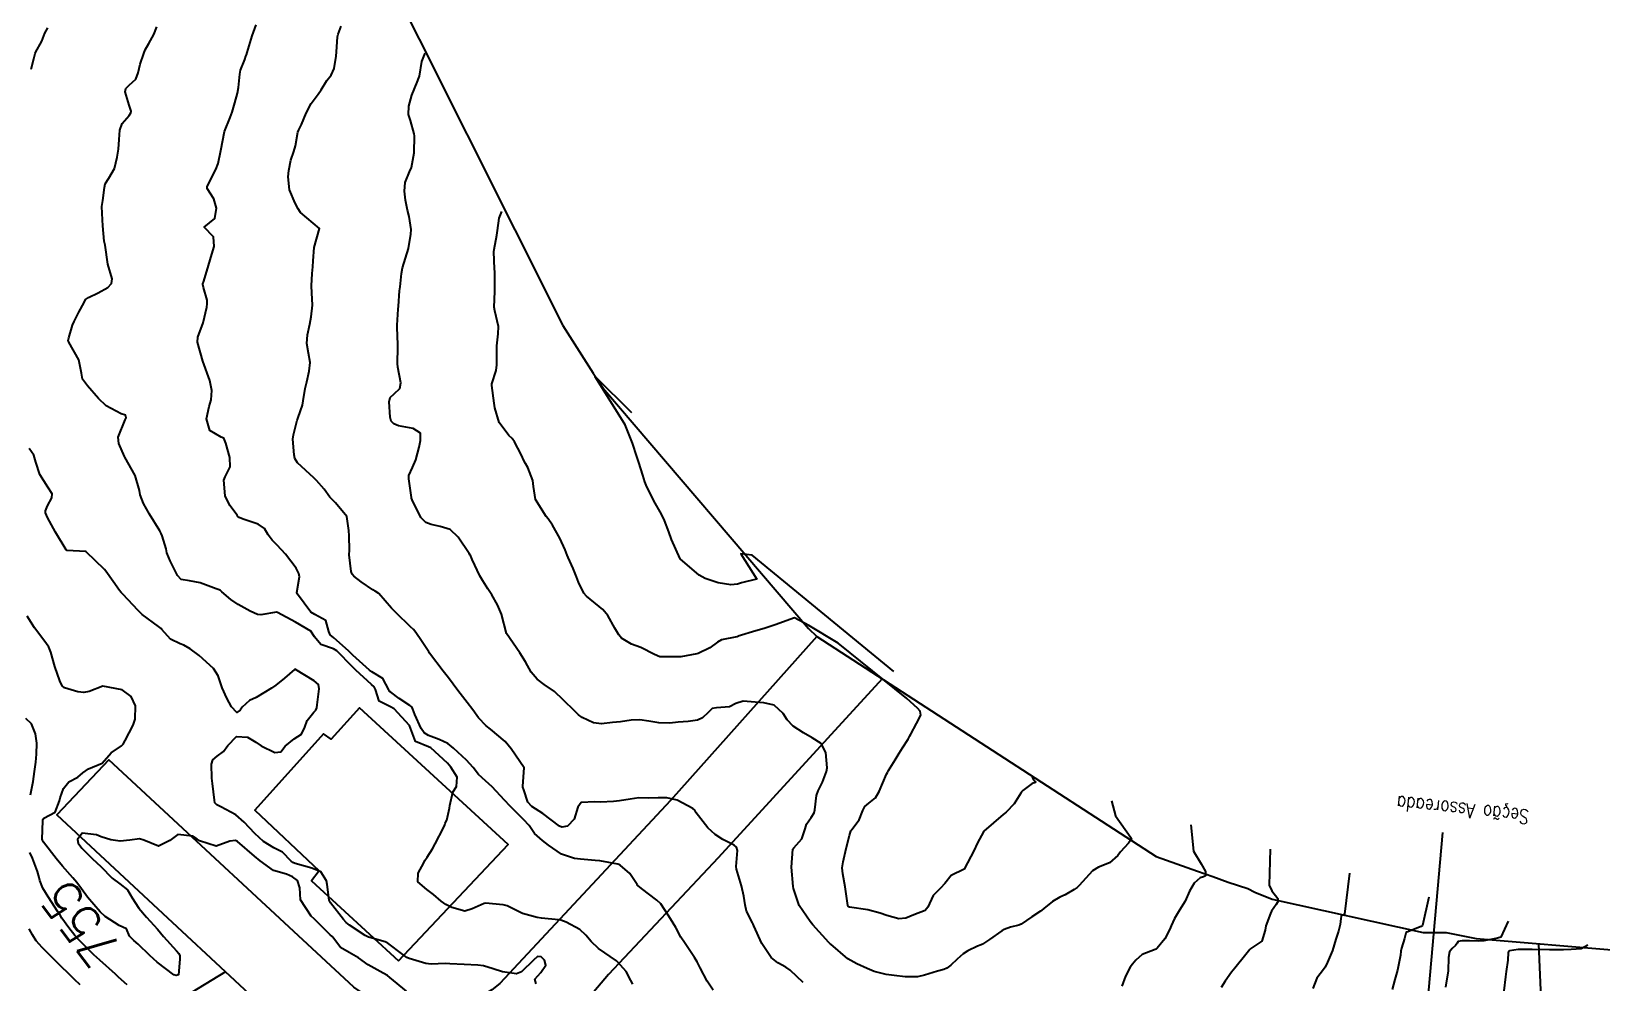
# Model space of a CAD drawing. Header units: metres. Extents: x 298520 to 308411, y 7433745 to 7450750.
# Drawn here: x 299176.5 to 299340.1, y 7449722.6 to 7449821.7 of the extents above; entities that cross this region are included whole.
import ezdxf
from ezdxf.enums import TextEntityAlignment as Align

# ---------------------------------------------------------------- set-up
doc = ezdxf.new("R2010")
doc.units = ezdxf.units.M
doc.header["$LTSCALE"] = 10
doc.linetypes.add('CONTINUO', pattern=[0])
doc.linetypes.add('DASHED', pattern=[0.75, 0.5, -0.25])
for name, color, linetype in [('Area', 45, 'Continuous'), ('Cotas', 45, 'Continuous'), ('Curvas de Nivel 1m', 11, 'Continuous'), ('Curvas de Nivel 5m', 15, 'Continuous'), ('Edificações', 30, 'Continuous'), ('TEXTO', 45, 'Continuous'), ('Vias Primárias', 230, 'Continuous'), ('Vias Secundárias', 230, 'DASHED')]:
    doc.layers.add(name, color=color, linetype=linetype)
doc.styles.add('ROMANS', font='romans', dxfattribs={"height": 0.2})
doc.styles.add('Style-STANDARD', font='STANDARD.shx')

msp = doc.modelspace()

# ---------------------------------------------------------------- linework, layer by layer
at = {"layer": 'Area'}
msp.add_polyline3d([(299211.93, 7449830.86, 759.8), (299231.88, 7449791.01, 762.68), (299235.07, 7449786.05, 762.7), (299236.06, 7449784.53, 762.82), (299236.07, 7449784.52, 762.75), (299257.52, 7449759.4, 761.47), (299258.39, 7449758.57, 767.18), (299293.74, 7449735.66, 760.93), (299298.06, 7449734.11, 759.98), (299299.67, 7449733.55, 759.84), (299301.27, 7449732.97, 759.81), (299303.29, 7449732.3, 759.43), (299304.04, 7449731.91, 759.26), (299304.04, 7449731.91, 759.27), (299305.86, 7449731.21, 759.04), (299321.57, 7449727.73, 756.83), (299323.97, 7449727.71, 756.19), (299327.1, 7449727.1, 755.53), (299342.08, 7449725.84, 754.56)], dxfattribs=at)
at = {"layer": 'Curvas de Nivel 1m', "flags": 128}
for points, elevation in [([(299176.46, 7449817.74), (299176.73, 7449818.8), (299176.87, 7449819.35), (299176.93, 7449819.48), (299177.57, 7449820.65), (299177.91, 7449821.47), (299178.2, 7449822.04)], 757), ([(299239.18, 7449722.32), (299239, 7449722.73), (299238.51, 7449723.65), (299237.61, 7449724.65), (299237.48, 7449724.75), (299235.63, 7449726.05), (299234.84, 7449726.78), (299234.29, 7449727.43), (299233.66, 7449728.04), (299232.24, 7449728.81), (299231.67, 7449729), (299231.45, 7449729.03), (299229.67, 7449729.23), (299229.21, 7449729.3), (299227.68, 7449729.71), (299226.08, 7449730.49), (299225.69, 7449730.62), (299223.82, 7449730.78), (299223.69, 7449730.76), (299222.43, 7449730.18), (299221.68, 7449729.96), (299220.33, 7449730.31), (299219.69, 7449730.64), (299219.21, 7449730.97), (299218.41, 7449731.69), (299217.7, 7449732.19), (299216.77, 7449733), (299216.81, 7449733.91), (299217.4, 7449734.99), (299217.52, 7449735.21), (299217.74, 7449735.56), (299218.3, 7449736.44), (299218.6, 7449736.98), (299219.44, 7449738.63), (299219.58, 7449738.96), (299219.64, 7449739.11), (299219.79, 7449739.44), (299220.07, 7449740.69), (299220.1, 7449740.96), (299220.43, 7449742.35), (299220.81, 7449742.95), (299220.87, 7449743.92), (299220.23, 7449744.96), (299219.86, 7449745.36), (299218.15, 7449746.98), (299217.88, 7449747.08), (299216.52, 7449747.63), (299216.02, 7449749.01), (299215.91, 7449749.3), (299214.32, 7449751.03), (299213.94, 7449751.25), (299212.74, 7449751.84), (299212.35, 7449753.05), (299212.24, 7449753.34), (299211.96, 7449753.59), (299210.33, 7449755.08), (299209.98, 7449755.43), (299208.32, 7449757.1), (299208, 7449757.28), (299206.65, 7449757.76), (299206.02, 7449758.55), (299205.62, 7449759.13), (299204.03, 7449760.08), (299202.14, 7449761.08), (299202.05, 7449761.1), (299200.41, 7449760.83), (299200.05, 7449760.87), (299199.31, 7449761.21), (299198.06, 7449761.93), (299197.29, 7449762.45), (299196.33, 7449763.25), (299196.2, 7449763.37), (299196.07, 7449763.46), (299195.77, 7449763.56), (299194.08, 7449764.16), (299192.99, 7449764.37), (299192.09, 7449764.51), (299191.73, 7449764.93), (299191.55, 7449765.3), (299190.95, 7449766.47), (299190.62, 7449767.31), (299190.53, 7449767.72), (299190.14, 7449769.07), (299190.03, 7449769.32), (299189.88, 7449769.58), (299188.82, 7449771.33), (299188.18, 7449772.43), (299187.83, 7449773.34), (299187.75, 7449773.79), (299187.32, 7449775.35), (299186.24, 7449777.27), (299186.19, 7449777.36), (299185.6, 7449778.71), (299185.55, 7449779.37), (299186.28, 7449781.17), (299186.35, 7449781.29), (299186.37, 7449781.36), (299186.29, 7449781.64), (299185.86, 7449781.8), (299184.3, 7449782.62), (299183.5, 7449783.4), (299182.33, 7449784.7), (299181.83, 7449785.42), (299181.71, 7449786.05), (299181.43, 7449787.42), (299180.38, 7449789.25), (299180.32, 7449789.37), (299180.31, 7449789.43), (299180.39, 7449789.73), (299180.79, 7449791.04), (299180.94, 7449791.42), (299181.45, 7449792.39), (299181.99, 7449793.41), (299182.14, 7449793.7), (299182.44, 7449793.92), (299183.44, 7449794.41), (299184.45, 7449794.98), (299184.83, 7449795.38), (299184.93, 7449795.86), (299184.47, 7449797.39), (299184.17, 7449799.39), (299184.09, 7449799.81), (299183.93, 7449801.4), (299183.9, 7449802.02), (299183.85, 7449803.4), (299183.93, 7449804.03), (299184.12, 7449805.39), (299184.2, 7449805.77), (299184.58, 7449806.35), (299185.15, 7449807.38), (299185.44, 7449808.54), (299185.58, 7449809.38), (299185.65, 7449810.39), (299185.71, 7449811.37), (299185.96, 7449812.06), (299186.67, 7449812.89), (299186.86, 7449813.17), (299186.88, 7449813.36), (299186.68, 7449813.99), (299186.28, 7449815.36), (299186.35, 7449815.71), (299186.7, 7449816.05), (299187.37, 7449816.69), (299187.62, 7449817.35), (299187.83, 7449818.25), (299188.2, 7449819.35), (299188.36, 7449819.73), (299188.75, 7449820.39), (299189.27, 7449821.33), (299189.58, 7449822.14)], 758), ([(299247.58, 7449721.7), (299246.95, 7449722.64), (299246.21, 7449724.04), (299245.9, 7449724.65), (299245.62, 7449725.11), (299244.57, 7449726.67), (299244.21, 7449727.23), (299243.66, 7449728.24), (299243.41, 7449728.68), (299242.96, 7449729.41), (299242.12, 7449730.7), (299241.7, 7449731.1), (299240.1, 7449732.32), (299239.71, 7449732.63), (299239.66, 7449732.67), (299239.63, 7449732.72), (299238.87, 7449733.88), (299237.87, 7449734.75), (299237.73, 7449734.82), (299237.63, 7449734.85), (299235.74, 7449735.18), (299235.28, 7449735.24), (299233.74, 7449735.37), (299233.12, 7449735.43), (299231.75, 7449735.9), (299230.39, 7449736.83), (299229.77, 7449737.31), (299228.95, 7449738.03), (299228.37, 7449738.86), (299227.79, 7449739.49), (299226.4, 7449740.88), (299225.82, 7449741.52), (299224.53, 7449742.9), (299223.84, 7449743.54), (299223.12, 7449744.2), (299222.55, 7449744.93), (299221.86, 7449745.69), (299220.5, 7449746.95), (299219.89, 7449747.44), (299219.01, 7449747.85), (299217.9, 7449748.25), (299217.43, 7449748.52), (299217.14, 7449748.99), (299216.47, 7449750.46), (299216.26, 7449751.01), (299216.16, 7449751.24), (299215.94, 7449751.4), (299214.85, 7449752.11), (299213.95, 7449752.76), (299213.8, 7449752.88), (299213.74, 7449753.03), (299213.13, 7449754.2), (299211.97, 7449754.91), (299211.74, 7449755.06), (299210, 7449756.64), (299209.54, 7449757.08), (299208.02, 7449758.45), (299207.65, 7449758.74), (299207.5, 7449759.11), (299207.18, 7449760.26), (299206.04, 7449760.88), (299205.62, 7449761.13), (299204.23, 7449762.99), (299204.16, 7449763.15), (299204.44, 7449764.8), (299204.38, 7449765.15), (299204.1, 7449765.7), (299203, 7449767.16), (299202.13, 7449768.11), (299201.59, 7449768.63), (299201.19, 7449769.18), (299200.79, 7449769.83), (299200.15, 7449770.29), (299198.58, 7449770.8), (299198.16, 7449770.98), (299198.03, 7449771.09), (299197.93, 7449771.22), (299197.19, 7449772.22), (299196.68, 7449773.24), (299196.55, 7449774.89), (299196.68, 7449775.24), (299197.2, 7449776.26), (299197.19, 7449777.23), (299196.75, 7449778.74), (299196.54, 7449779.24), (299196.26, 7449779.37), (299195.08, 7449780.07), (299194.75, 7449781.26), (299195.01, 7449782.55), (299195.24, 7449783.26), (299195.31, 7449784.24), (299195.09, 7449785.26), (299194.36, 7449787.27), (299193.82, 7449789.28), (299193.86, 7449789.8), (299194.4, 7449791.27), (299194.77, 7449792.92), (299194.82, 7449793.26), (299194.82, 7449793.64), (299194.45, 7449794.95), (299194.37, 7449795.27), (299194.37, 7449795.35), (299194.46, 7449795.61), (299194.96, 7449797.26), (299195.32, 7449798.43), (299195.55, 7449799.25), (299195.49, 7449800.24), (299194.52, 7449801.27), (299195.63, 7449802.17), (299195.8, 7449803.25), (299195.51, 7449804.2), (299194.81, 7449805.27), (299194.81, 7449805.5), (299195.73, 7449807.25), (299195.96, 7449807.89), (299196.24, 7449809.25), (299196.64, 7449811.24), (299197.22, 7449812.68), (299197.43, 7449813.23), (299197.69, 7449814.22), (299197.98, 7449815.23), (299198.1, 7449815.83), (299198.21, 7449817.22), (299198.3, 7449817.64), (299198.74, 7449818.75), (299198.86, 7449819.09), (299198.91, 7449819.22), (299198.99, 7449819.46), (299199.52, 7449821.21), (299199.93, 7449822.36)], 759), ([(299289.11, 7449741.44), (299289.51, 7449739.89), (299291.1, 7449737.63), (299291.17, 7449737.52), (299291.16, 7449737.42), (299290.86, 7449737.02), (299290.04, 7449736.13), (299289.75, 7449735.76), (299288.89, 7449734.99), (299287.74, 7449734.53), (299287.13, 7449734.16), (299285.72, 7449732.62), (299285.5, 7449732.4), (299285.19, 7449732.19), (299284.25, 7449731.65), (299283.7, 7449731.39), (299282.94, 7449730.96), (299282.03, 7449730.22), (299281.84, 7449730.06), (299281.68, 7449729.94), (299280.8, 7449729.36), (299279.67, 7449728.6), (299279.43, 7449728.49), (299278.58, 7449728.26), (299277.9, 7449728.03), (299277.66, 7449727.9), (299276.36, 7449727), (299275.65, 7449726.52), (299275.5, 7449726.45), (299275.13, 7449726.31), (299274.13, 7449725.82), (299273.63, 7449725.51), (299273, 7449724.95), (299272.34, 7449724.33), (299271.94, 7449724), (299271.61, 7449723.87), (299270.94, 7449723.69), (299269.6, 7449723.26), (299268.86, 7449723.11), (299267.6, 7449723.11), (299266.42, 7449723.23), (299265.6, 7449723.33), (299264.36, 7449723.67), (299263.61, 7449723.98), (299262.53, 7449724.45), (299261.62, 7449724.99), (299259.85, 7449726.49), (299259.74, 7449726.58), (299259.64, 7449726.67), (299257.97, 7449728.51), (299257.67, 7449728.85), (299256.52, 7449730.52), (299255.93, 7449732.31), (299255.9, 7449732.53), (299255.73, 7449734.53), (299255.89, 7449736.4), (299255.97, 7449736.53), (299256.81, 7449737.48), (299257.16, 7449738.52), (299257.29, 7449739.01), (299257.79, 7449739.72), (299258.1, 7449740.21), (299258.18, 7449740.51), (299258.33, 7449742), (299258.5, 7449742.5), (299258.96, 7449743.38), (299259.39, 7449744.49), (299259.46, 7449744.89), (299259.31, 7449746.5), (299258.82, 7449747.43), (299257.9, 7449748.03), (299256.98, 7449748.52), (299255.91, 7449749.24), (299255.27, 7449749.89), (299254.86, 7449750.55), (299253.94, 7449751.43), (299252.84, 7449751.67), (299251.94, 7449751.72), (299250.68, 7449751.85), (299249.94, 7449751.59), (299249.28, 7449751.26), (299247.93, 7449751.15), (299247.48, 7449751.08), (299247.03, 7449750.64), (299246.47, 7449750.1), (299245.92, 7449749.87), (299244.96, 7449749.71), (299243.91, 7449749.64), (299243.05, 7449749.55), (299241.91, 7449749.57), (299240.87, 7449749.75), (299239.91, 7449749.89), (299239.02, 7449749.84), (299237.91, 7449749.7), (299237.07, 7449749.6), (299235.91, 7449749.47), (299235.1, 7449749.59), (299233.92, 7449750.12), (299233.53, 7449750.41), (299233.15, 7449750.8), (299231.94, 7449751.99), (299231.02, 7449752.83), (299229.96, 7449753.59), (299229.23, 7449754.12), (299228.61, 7449754.86), (299227.99, 7449755.93), (299227.4, 7449756.88), (299226.02, 7449758.89), (299225.5, 7449760.9), (299225.09, 7449761.87), (299224.5, 7449762.91), (299224.08, 7449763.54), (299223.54, 7449764.37), (299223.24, 7449764.92), (299222.45, 7449766.61), (299222.29, 7449766.94), (299222.23, 7449767.05), (299222.13, 7449767.23), (299220.99, 7449768.95), (299220.15, 7449769.74), (299219.09, 7449770.04), (299218.16, 7449770.25), (299217.63, 7449770.46), (299217.09, 7449771), (299216.19, 7449772.83), (299216.13, 7449773.01), (299216.12, 7449773.08), (299215.84, 7449775.01), (299215.85, 7449775.38), (299216.22, 7449776.2), (299216.58, 7449777), (299216.93, 7449778.33), (299217.07, 7449779), (299217.04, 7449779.77), (299216.28, 7449780.26), (299214.75, 7449780.55), (299214.28, 7449780.76), (299214, 7449781.03), (299213.89, 7449781.43), (299213.79, 7449783.04), (299213.88, 7449783.48), (299214.32, 7449783.88), (299214.91, 7449784.44), (299214.99, 7449785.02), (299214.7, 7449786.67), (299214.67, 7449787.03), (299214.68, 7449788.73), (299214.68, 7449789.03), (299214.62, 7449790.81), (299214.62, 7449791.03), (299214.74, 7449792.71), (299214.75, 7449793.03), (299214.87, 7449794.61), (299214.93, 7449795.03), (299215.08, 7449796.42), (299215.17, 7449797.02), (299215.5, 7449798.01), (299215.81, 7449799.02), (299216.05, 7449800.54), (299216.07, 7449801.01), (299215.88, 7449802.35), (299215.7, 7449803.01), (299215.5, 7449804.07), (299215.4, 7449805.02), (299215.47, 7449805.91), (299215.91, 7449807.01), (299216.12, 7449807.49), (299216.41, 7449809), (299216.43, 7449810.79), (299216.41, 7449811), (299216.02, 7449812.37), (299215.79, 7449813.01), (299215.83, 7449813.86), (299216.17, 7449815.01), (299216.71, 7449816.38), (299216.9, 7449816.81), (299216.94, 7449817), (299217.19, 7449818.54), (299217.54, 7449819.39)], 761), ([(299280.84, 7449743.95), (299280.89, 7449743.78), (299281.13, 7449743.47), (299281.16, 7449743.36), (299280.81, 7449743.26), (299279.84, 7449742.52), (299279.72, 7449742.37), (299279.65, 7449742.25), (299278.95, 7449741.12), (299278.13, 7449740.27), (299277.94, 7449740.13), (299277.8, 7449740.02), (299275.78, 7449738.3), (299275.08, 7449737), (299274.79, 7449736.31), (299274.44, 7449735.63), (299273.73, 7449734.32), (299272.39, 7449733.67), (299271.72, 7449732.83), (299271.26, 7449732.35), (299270.49, 7449731.57), (299269.96, 7449730.37), (299269.68, 7449730), (299268.48, 7449729.57), (299267.67, 7449729.23), (299266.92, 7449729.15), (299265.67, 7449729.49), (299264.98, 7449729.73), (299263.68, 7449730.08), (299261.78, 7449730.37), (299261.68, 7449730.39), (299261.65, 7449730.42), (299261.63, 7449730.46), (299261.62, 7449730.53), (299261.33, 7449732.47), (299261.08, 7449733.82), (299261.02, 7449734.47), (299261.12, 7449735.09), (299261.45, 7449736.46), (299261.78, 7449737.83), (299261.92, 7449738.32), (299262.02, 7449738.46), (299262.79, 7449739.46), (299263.17, 7449740.45), (299263.39, 7449740.86), (299263.81, 7449741.21), (299264.48, 7449741.77), (299264.87, 7449742.42), (299265.65, 7449744.22), (299265.74, 7449744.41), (299265.85, 7449744.6), (299266.55, 7449745.72), (299266.97, 7449746.4), (299267.32, 7449746.96), (299267.9, 7449747.89), (299268.08, 7449748.21), (299268.17, 7449748.39), (299268.78, 7449749.51), (299269.2, 7449750.38), (299269.13, 7449750.78), (299268.86, 7449751.1), (299267.76, 7449752.11), (299260.6, 7449757.89), (299257.54, 7449759.72), (299256.04, 7449760.53), (299254.04, 7449759.78), (299252.87, 7449759.41), (299252.03, 7449759.18), (299250.17, 7449758.6), (299250.06, 7449758.56), (299250.02, 7449758.55), (299248.42, 7449758.22), (299248.01, 7449758), (299247.23, 7449757.41), (299246, 7449756.82), (299245.88, 7449756.78), (299245.3, 7449756.66), (299244.2, 7449756.47), (299244, 7449756.46), (299242.25, 7449756.45), (299242, 7449756.47), (299241.44, 7449756.71), (299240.01, 7449757.42), (299239.07, 7449757.79), (299238.02, 7449758.39), (299237.72, 7449758.75), (299237.33, 7449759.46), (299236.58, 7449760.76), (299236.05, 7449761.39), (299234.35, 7449762.79), (299234.08, 7449763.09), (299233.54, 7449764.25), (299233.32, 7449764.8), (299232.96, 7449765.67), (299232.45, 7449766.82), (299232.36, 7449767.05), (299232.13, 7449767.62), (299231.57, 7449768.83), (299230.81, 7449770.18), (299230.38, 7449770.84), (299230.17, 7449771.1), (299229.03, 7449772.85), (299228.84, 7449774.22), (299228.77, 7449774.85), (299228.23, 7449776.2), (299227.99, 7449776.62), (299227.86, 7449776.87), (299227.55, 7449777.57), (299226.86, 7449778.88), (299226.6, 7449779.22), (299226.27, 7449779.54), (299225.25, 7449780.9), (299224.8, 7449782.41), (299224.74, 7449782.91), (299224.5, 7449784.74), (299224.51, 7449784.91), (299224.93, 7449786.32), (299225.03, 7449786.9), (299225.03, 7449788.25), (299225.03, 7449788.9), (299225.16, 7449790.13), (299225.2, 7449790.9), (299224.81, 7449792.53), (299224.74, 7449792.91), (299224.79, 7449794.56), (299224.79, 7449794.91), (299224.79, 7449796.59), (299224.78, 7449796.91), (299224.71, 7449798.7), (299224.72, 7449798.91), (299225, 7449800.43), (299225.07, 7449800.9), (299225.25, 7449802.18), (299225.55, 7449802.9)], 762), ([(299266.39, 7449754.92), (299251.65, 7449767.06), (299250.46, 7449767.19), (299252.11, 7449764.56), (299252.09, 7449764.54), (299250.52, 7449764.17), (299250.09, 7449764.05), (299249.42, 7449763.95), (299248.09, 7449764.19), (299246.73, 7449764.64), (299246.1, 7449764.98), (299244.11, 7449766.67), (299243.24, 7449768.68), (299242.95, 7449769.49), (299242.51, 7449770.69), (299242.17, 7449771.32), (299241.37, 7449772.71), (299240.58, 7449774.34), (299240.44, 7449774.72), (299240.22, 7449775.41), (299239.82, 7449776.72), (299239.62, 7449777.35), (299239.16, 7449778.73), (299238.38, 7449780.64), (299235.67, 7449784.99), (299235.25, 7449785.64), (299235.26, 7449785.68), (299239.06, 7449781.93)], 763), ([(299229.1, 7449722.36), (299228.99, 7449722.85), (299229.6, 7449723.56), (299230.14, 7449724.31), (299230, 7449724.84), (299229.62, 7449725.18), (299229.25, 7449725.21), (299228.84, 7449724.85), (299227.6, 7449723.63), (299227.05, 7449723.42), (299225.6, 7449723.63), (299224.63, 7449723.94), (299223.61, 7449724.25), (299223.02, 7449724.33), (299221.61, 7449724.38), (299220.11, 7449724.46), (299219.62, 7449724.47), (299218.18, 7449724.42), (299217.62, 7449724.48), (299215.89, 7449725.01), (299215.62, 7449725.12), (299215.23, 7449725.41), (299213.64, 7449726.62), (299213.36, 7449726.75), (299212.26, 7449727.05), (299211.77, 7449727.19), (299211.64, 7449727.23), (299211.3, 7449727.41), (299209.66, 7449728.49), (299209.32, 7449728.75), (299209.02, 7449729.09), (299207.69, 7449730.82), (299207.55, 7449731.1), (299207.32, 7449732.72), (299207.26, 7449733.11), (299206.66, 7449734.05), (299205.73, 7449734.43), (299203.98, 7449734.91), (299203.74, 7449735.01), (299203.58, 7449735.15), (299202.67, 7449736.09), (299201.76, 7449736.54), (299200.68, 7449737.19), (299199.77, 7449738.04), (299198.67, 7449739.21), (299197.79, 7449739.98), (299196.24, 7449740.81), (299195.81, 7449741.03), (299195.63, 7449741.25), (299195.57, 7449741.5), (299195.37, 7449743.25), (299195.29, 7449743.8), (299195.28, 7449745.26), (299195.4, 7449745.72), (299195.87, 7449746.12), (299196.52, 7449746.59), (299196.97, 7449747.23), (299197.89, 7449748.16), (299199.01, 7449748.09), (299199.89, 7449747.56), (299200.44, 7449747.19), (299201.87, 7449746.48), (299202.48, 7449746.57), (299202.95, 7449747.16), (299203.89, 7449747.9), (299204.66, 7449748.38), (299205.01, 7449749.14), (299205.23, 7449749.82), (299205.93, 7449750.68), (299206.16, 7449750.9), (299206.24, 7449751.13), (299206.27, 7449751.46), (299206.5, 7449753.12), (299206.41, 7449753.57), (299205.96, 7449753.96), (299204.02, 7449755.15), (299203.97, 7449755.17), (299203.95, 7449755.17), (299203.93, 7449755.15), (299202.87, 7449754.25), (299201.96, 7449753.51), (299201.54, 7449753.18), (299199.94, 7449752.23), (299199.24, 7449751.91), (299198.46, 7449751.21), (299198.25, 7449750.9), (299197.92, 7449750.65), (299197.36, 7449751.23), (299196.86, 7449752.15), (299196.37, 7449753.24), (299196.26, 7449753.55), (299195.97, 7449754.49), (299195.48, 7449755.25), (299193.99, 7449756.61), (299193.04, 7449757.28), (299192.39, 7449757.67), (299192.01, 7449757.83), (299191.01, 7449758.3), (299190.09, 7449759.32), (299190.02, 7449759.4), (299189.73, 7449759.62), (299188.05, 7449760.89), (299187.6, 7449761.34), (299186.07, 7449762.95), (299185.86, 7449763.15), (299185.68, 7449763.37), (299185.03, 7449764.32), (299184.24, 7449765.39), (299184.1, 7449765.55), (299182.2, 7449767.41), (299182.12, 7449767.45), (299180.23, 7449767.54), (299180.12, 7449767.6), (299179, 7449769.45), (299178.17, 7449770.97), (299177.96, 7449771.46), (299177.95, 7449771.68), (299178.18, 7449772.2), (299178.62, 7449773.02), (299178.65, 7449773.46), (299178.2, 7449774.15), (299177.38, 7449775.47), (299176.96, 7449776.75), (299176.73, 7449777.48), (299176.25, 7449778.19)], 757), ([(299215.58, 7449721.6), (299213.85, 7449723.03), (299213.6, 7449723.23), (299213.15, 7449723.49), (299211.61, 7449724.34), (299210.6, 7449725.07), (299209.63, 7449725.63), (299208.71, 7449726.17), (299208.03, 7449727.1), (299207.84, 7449727.3), (299207.65, 7449727.47), (299205.96, 7449729.13), (299205.67, 7449729.42), (299204.53, 7449731.14), (299204.48, 7449732.36), (299204.23, 7449733.14), (299203.72, 7449733.53), (299203.07, 7449733.81), (299201.73, 7449734.18), (299200.33, 7449735.19), (299199.75, 7449735.68), (299197.97, 7449737.22), (299197.76, 7449737.32), (299197.17, 7449737.23), (299195.76, 7449736.71), (299194.02, 7449737.27), (299193.76, 7449737.44), (299193.28, 7449737.76), (299191.77, 7449737.92), (299190.91, 7449737.3), (299189.76, 7449736.72), (299188.21, 7449737.34), (299187.76, 7449737.49), (299186.76, 7449737.36), (299185.76, 7449737.23), (299184.76, 7449737.38), (299183.77, 7449737.7), (299183.27, 7449737.9), (299181.77, 7449738.06), (299181.31, 7449737.42), (299181.38, 7449737.03), (299181.75, 7449736.5), (299182.86, 7449735.4), (299183.73, 7449734.61), (299184.93, 7449733.38), (299185.71, 7449732.78), (299186.52, 7449732.18), (299187.01, 7449731.35), (299187.68, 7449730.24), (299188.49, 7449729.33), (299189.65, 7449728.06), (299190.28, 7449727.31), (299191.63, 7449725.8), (299191.86, 7449725.53), (299191.95, 7449725.3), (299191.98, 7449724.93), (299191.83, 7449723.3), (299191.59, 7449723.25), (299191.33, 7449723.3), (299189.61, 7449724.62), (299188.85, 7449725.33), (299187.63, 7449726.49), (299187.16, 7449726.87), (299186.73, 7449727.35), (299186.39, 7449728.1), (299185.65, 7449728.45), (299184.17, 7449729.38), (299183.67, 7449729.88), (299182.35, 7449731.4), (299181.7, 7449732.26), (299181.22, 7449732.93), (299180.82, 7449733.42), (299179.73, 7449734.63), (299179.06, 7449735.45), (299177.76, 7449737.13), (299177.64, 7449737.34), (299177.61, 7449737.46), (299177.69, 7449739.37), (299177.7, 7449739.46), (299177.72, 7449739.52), (299177.79, 7449739.65), (299178.98, 7449740.26), (299179.42, 7449741.44), (299179.5, 7449741.76), (299179.83, 7449742.72), (299180.41, 7449743.43), (299181.33, 7449743.92), (299181.85, 7449744.35), (299182.45, 7449744.8), (299183.86, 7449745.39), (299184.81, 7449746.45), (299185.88, 7449747.19), (299186.06, 7449747.37), (299186.28, 7449747.75), (299187.1, 7449749.35), (299187.31, 7449749.95), (299187.36, 7449751.35), (299186.91, 7449752.32), (299185.95, 7449753.02), (299183.95, 7449753.39), (299182.52, 7449752.83), (299181.95, 7449752.73), (299181.34, 7449752.81), (299179.95, 7449753.22), (299179.69, 7449753.44), (299179.46, 7449753.95), (299178.93, 7449755.45), (299178.52, 7449756.93), (299178.32, 7449757.46), (299178.01, 7449757.93), (299176.83, 7449759.47), (299176.04, 7449760.69)], 756), ([(299305.65, 7449736.42), (299305.54, 7449732.64), (299305.82, 7449732.08), (299306.42, 7449731.25), (299306.47, 7449731), (299306.25, 7449730.65), (299305.78, 7449729.94), (299305.68, 7449729.71), (299305.19, 7449728.42), (299305.1, 7449727.95), (299304.77, 7449726.82), (299303.63, 7449726.06), (299303.57, 7449726.02), (299303.52, 7449725.96), (299303.1, 7449725.44), (299301.94, 7449723.99), (299301.61, 7449723.58), (299300.93, 7449722.66), (299300.54, 7449722)], 759), ([(299313.92, 7449733.91), (299313.39, 7449729.62), (299313.37, 7449729.61), (299313.12, 7449729.49), (299313.05, 7449729.4), (299313.01, 7449729.18), (299312.95, 7449728.57), (299312.76, 7449727.85), (299312.49, 7449727.01), (299312.14, 7449725.86), (299311.62, 7449724.61), (299311.37, 7449724.12), (299311.19, 7449723.87), (299310.51, 7449722.97), (299310.08, 7449721.89)], 758), ([(299322.19, 7449731.41), (299321.51, 7449728.44), (299321.39, 7449728.36), (299319.9, 7449727.74), (299319.87, 7449727.74), (299319.85, 7449727.74), (299319.83, 7449727.74), (299319.8, 7449727.7), (299319.79, 7449727.64), (299319.65, 7449727.09), (299319.33, 7449726.08), (299319.26, 7449725.78), (299319.21, 7449725.36), (299318.9, 7449723.78), (299318.63, 7449722.82), (299318.35, 7449721.79)], 757), ([(299330.46, 7449728.9), (299329.67, 7449727.25), (299329.33, 7449727.13), (299327.9, 7449726.85), (299327.31, 7449726.83), (299326.4, 7449726.85), (299325.66, 7449726.84), (299325.25, 7449726.77), (299325.13, 7449726.61), (299324.96, 7449726.38), (299324.6, 7449726.06), (299324.34, 7449725.71), (299324.23, 7449725.11), (299324.2, 7449723.71), (299323.9, 7449722.03)], 756), ([(299181.58, 7449722.27), (299180.99, 7449722.82), (299180.36, 7449723.43), (299179.6, 7449724.17), (299178.32, 7449725.45), (299177.63, 7449726.15), (299177, 7449726.84), (299176.59, 7449727.48), (299176.27, 7449728.11)], 754)]:
    msp.add_lwpolyline(points, dxfattribs=dict(at, elevation=elevation))
at = {"layer": 'Curvas de Nivel 5m', "flags": 128}
for points, elevation in [([(299256.94, 7449722.52), (299255.61, 7449723.78), (299255.16, 7449724.09), (299254.32, 7449724.55), (299253.62, 7449725.13), (299252.64, 7449726.57), (299251.81, 7449728.43), (299251.74, 7449728.58), (299251.66, 7449728.72), (299251.03, 7449729.94), (299250.89, 7449730.59), (299250.76, 7449731.52), (299250.53, 7449732.59), (299250.01, 7449734.31), (299249.97, 7449734.6), (299250.1, 7449736.26), (299250.01, 7449736.6), (299249.77, 7449736.84), (299248.56, 7449737.41), (299247.78, 7449737.92), (299247.02, 7449738.64), (299245.8, 7449740.21), (299245.64, 7449740.49), (299245.46, 7449740.66), (299243.82, 7449741.51), (299242.75, 7449741.76), (299241.82, 7449741.75), (299240.79, 7449741.74), (299239.82, 7449741.75), (299238.93, 7449741.62), (299237.81, 7449741.43), (299237.18, 7449741.39), (299235.81, 7449741.32), (299235.24, 7449741.35), (299233.82, 7449741.27), (299233.45, 7449740.8), (299233.06, 7449739.53), (299232.39, 7449738.81), (299231.78, 7449738.71), (299231.55, 7449738.82), (299229.8, 7449740.11), (299228.67, 7449740.86), (299228.26, 7449741.31), (299227.83, 7449742.61), (299227.74, 7449742.87), (299227.73, 7449742.97), (299227.85, 7449744.87), (299226.52, 7449746.88), (299225.89, 7449747.63), (299224.37, 7449748.91), (299223.91, 7449749.27), (299223.09, 7449750.09), (299222.5, 7449750.93), (299221.93, 7449751.71), (299220.96, 7449752.95), (299219.97, 7449754.28), (299219.43, 7449754.97), (299218, 7449756.85), (299217.92, 7449756.98), (299217.16, 7449758.14), (299216.56, 7449759), (299216.32, 7449759.3), (299216.03, 7449759.59), (299214.52, 7449761.03), (299214.05, 7449761.55), (299212.7, 7449763.05), (299212.32, 7449763.31), (299212.08, 7449763.45), (299210.88, 7449764.28), (299210.09, 7449764.88), (299209.92, 7449765.08), (299209.84, 7449765.34), (299209.63, 7449767.08), (299209.64, 7449767.58), (299209.61, 7449769.09), (299209.59, 7449769.64), (299209.39, 7449771.09), (299208.18, 7449772.5), (299207.6, 7449773.11), (299207.01, 7449773.93), (299206.21, 7449774.86), (299205.92, 7449775.13), (299204.24, 7449776.69), (299203.96, 7449777.15), (299203.88, 7449777.52), (299203.76, 7449779.16), (299203.8, 7449779.62), (299204.21, 7449781.15), (299204.22, 7449781.21), (299204.29, 7449781.41), (299204.75, 7449782.7), (299204.84, 7449783.14), (299205.03, 7449784.43), (299205.19, 7449785.14), (299205.46, 7449786.25), (299205.54, 7449787.13), (299205.37, 7449788.13), (299205.21, 7449789.14), (299205.29, 7449790.03), (299205.51, 7449791.13), (299205.66, 7449791.89), (299205.81, 7449793.13), (299205.74, 7449794.42), (299205.68, 7449795.13), (299205.76, 7449796.43), (299205.84, 7449797.13), (299205.86, 7449797.75), (299205.96, 7449799.13), (299206.52, 7449801.12), (299204.55, 7449802.8), (299204.29, 7449803.15), (299203.98, 7449803.74), (299203.39, 7449805.16), (299203.26, 7449806.49), (299203.34, 7449807.16), (299203.54, 7449808.23), (299203.86, 7449809.16), (299204.04, 7449809.74), (299204.28, 7449811.15), (299204.39, 7449811.41), (299204.65, 7449811.95), (299205.15, 7449813.14), (299205.67, 7449814.14), (299206.39, 7449815.12), (299206.7, 7449815.58), (299207.29, 7449816.53), (299207.73, 7449817.11), (299208.04, 7449817.79), (299208.25, 7449819.1), (299208.31, 7449819.54), (299208.42, 7449821.1), (299208.47, 7449821.39), (299208.77, 7449822.22)], 760), ([(299176.41, 7449742.08), (299176.68, 7449743.47), (299176.83, 7449744.49), (299176.97, 7449745.47), (299177.03, 7449746.31), (299177.05, 7449747.47), (299176.92, 7449748.44), (299176.5, 7449749.47), (299175.91, 7449750.04)], 755), ([(299297.38, 7449738.93), (299297.65, 7449736.21), (299298.43, 7449734.87), (299298.9, 7449734.09), (299298.89, 7449733.63), (299298.68, 7449733.54), (299298.33, 7449733.42), (299297.72, 7449732.88), (299297.23, 7449732.04), (299296.76, 7449730.98), (299296.2, 7449730.05), (299295.67, 7449729.18), (299295.33, 7449728.4), (299295.18, 7449728.06), (299294.66, 7449727.06), (299293.84, 7449726.08), (299293.74, 7449725.98), (299293.64, 7449725.94), (299292.3, 7449725.44), (299291.62, 7449724.85), (299291.3, 7449724.43), (299291.04, 7449724.12), (299290.55, 7449723.18), (299290.17, 7449722.12)], 760), ([(299186.48, 7449722.26), (299185.59, 7449723.07), (299185.25, 7449723.37), (299183.61, 7449724.83), (299183, 7449725.4), (299181.64, 7449726.75), (299181.31, 7449727.09), (299181.02, 7449727.42), (299180.41, 7449728.19), (299179.66, 7449729.21), (299179.51, 7449729.44), (299179.24, 7449729.88), (299178.24, 7449731.45), (299177.7, 7449732.35), (299177.37, 7449733.13), (299177.29, 7449733.47), (299177.12, 7449734.07), (299176.61, 7449735.48), (299176.34, 7449736.07)], 755), ([(299338.74, 7449726.39), (299338.06, 7449726.03), (299337, 7449725.94), (299336.21, 7449725.91), (299334.74, 7449725.92), (299332.96, 7449725.95), (299331.5, 7449725.94), (299330.59, 7449725.82), (299330.43, 7449725.64), (299330.41, 7449724.85), (299330.25, 7449723.64), (299330.17, 7449723.08), (299329.98, 7449721.65)], 755)]:
    msp.add_lwpolyline(points, dxfattribs=dict(at, elevation=elevation))
at = {"layer": 'Edificações'}
msp.add_lwpolyline([(299214.75, 7449724.75), (299226.18, 7449736.9), (299210.71, 7449751.15), (299207.76, 7449747.87), (299206.95, 7449748.44), (299199.77, 7449740.49), (299206.49, 7449734.16), (299205.68, 7449733.12)], close=True, dxfattribs=at)
at = {"layer": 'TEXTO', "linetype": 'CONTINUO'}
msp.add_polyline3d([(299306.01, 7449539.72, 0), (299323.64, 7449738.16, 0)], dxfattribs=at)
at = {"layer": 'Vias Primárias'}
for points, elevation in [([(299258.39, 7449758.57), (299243.12, 7449741.49), (299225.32, 7449722.4, -0.349576), (299210.09, 7449722.02), (299184.58, 7449745.72), (299179.15, 7449739.97), (299208.71, 7449712.47), (299226.77, 7449696.09), (299242.73, 7449681.48, 0.106156), (299259.81, 7449673.36), (299296.22, 7449669.06, 0.189299), (299313.73, 7449675.02, 0.024753), (299325.95, 7449688.19), (299336.37, 7449699.64, 0.203754), (299341.75, 7449720.79), (299341.53, 7449725.89)], 767.18), ([(299265.17, 7449754.18), (299248.09, 7449735.51), (299236.66, 7449723.33), (299230.49, 7449716.08, 0.2761), (299231.34, 7449702.67), (299247.7, 7449687.47, 0.144375), (299266.64, 7449680.38), (299295.32, 7449677.04, 0.204989), (299308.56, 7449680.97), (299317.33, 7449690.55), (299329.75, 7449703.71, 0.251888), (299333.94, 7449719.29), (299333.65, 7449726.55)], 765.99)]:
    msp.add_lwpolyline(points, format="xyb", dxfattribs=dict(at, elevation=elevation))
at = {"layer": 'Vias Secundárias', "elevation": 767.18}
msp.add_lwpolyline([(299196.72, 7449723.63), (299187.7, 7449718.12), (299176.41, 7449709.68), (299166.84, 7449696.79), (299161.25, 7449690.5), (299157.04, 7449692.49)], dxfattribs=at)

# ---------------------------------------------------------------- texts
at = {"layer": 'Cotas', "style": 'Style-STANDARD'}
msp.add_text('755', height=4, rotation=127.3408, dxfattribs=at).set_placement((299181.61, 7449728.61, 755), align=Align.MIDDLE_CENTER)
at = {"layer": 'TEXTO', "style": 'ROMANS', "width": 0.8}
msp.add_text('Seção Assoreada', height=1.5, rotation=174, dxfattribs=at).set_placement((299332.68, 7449740.5))

doc.saveas('drawing.dxf')
